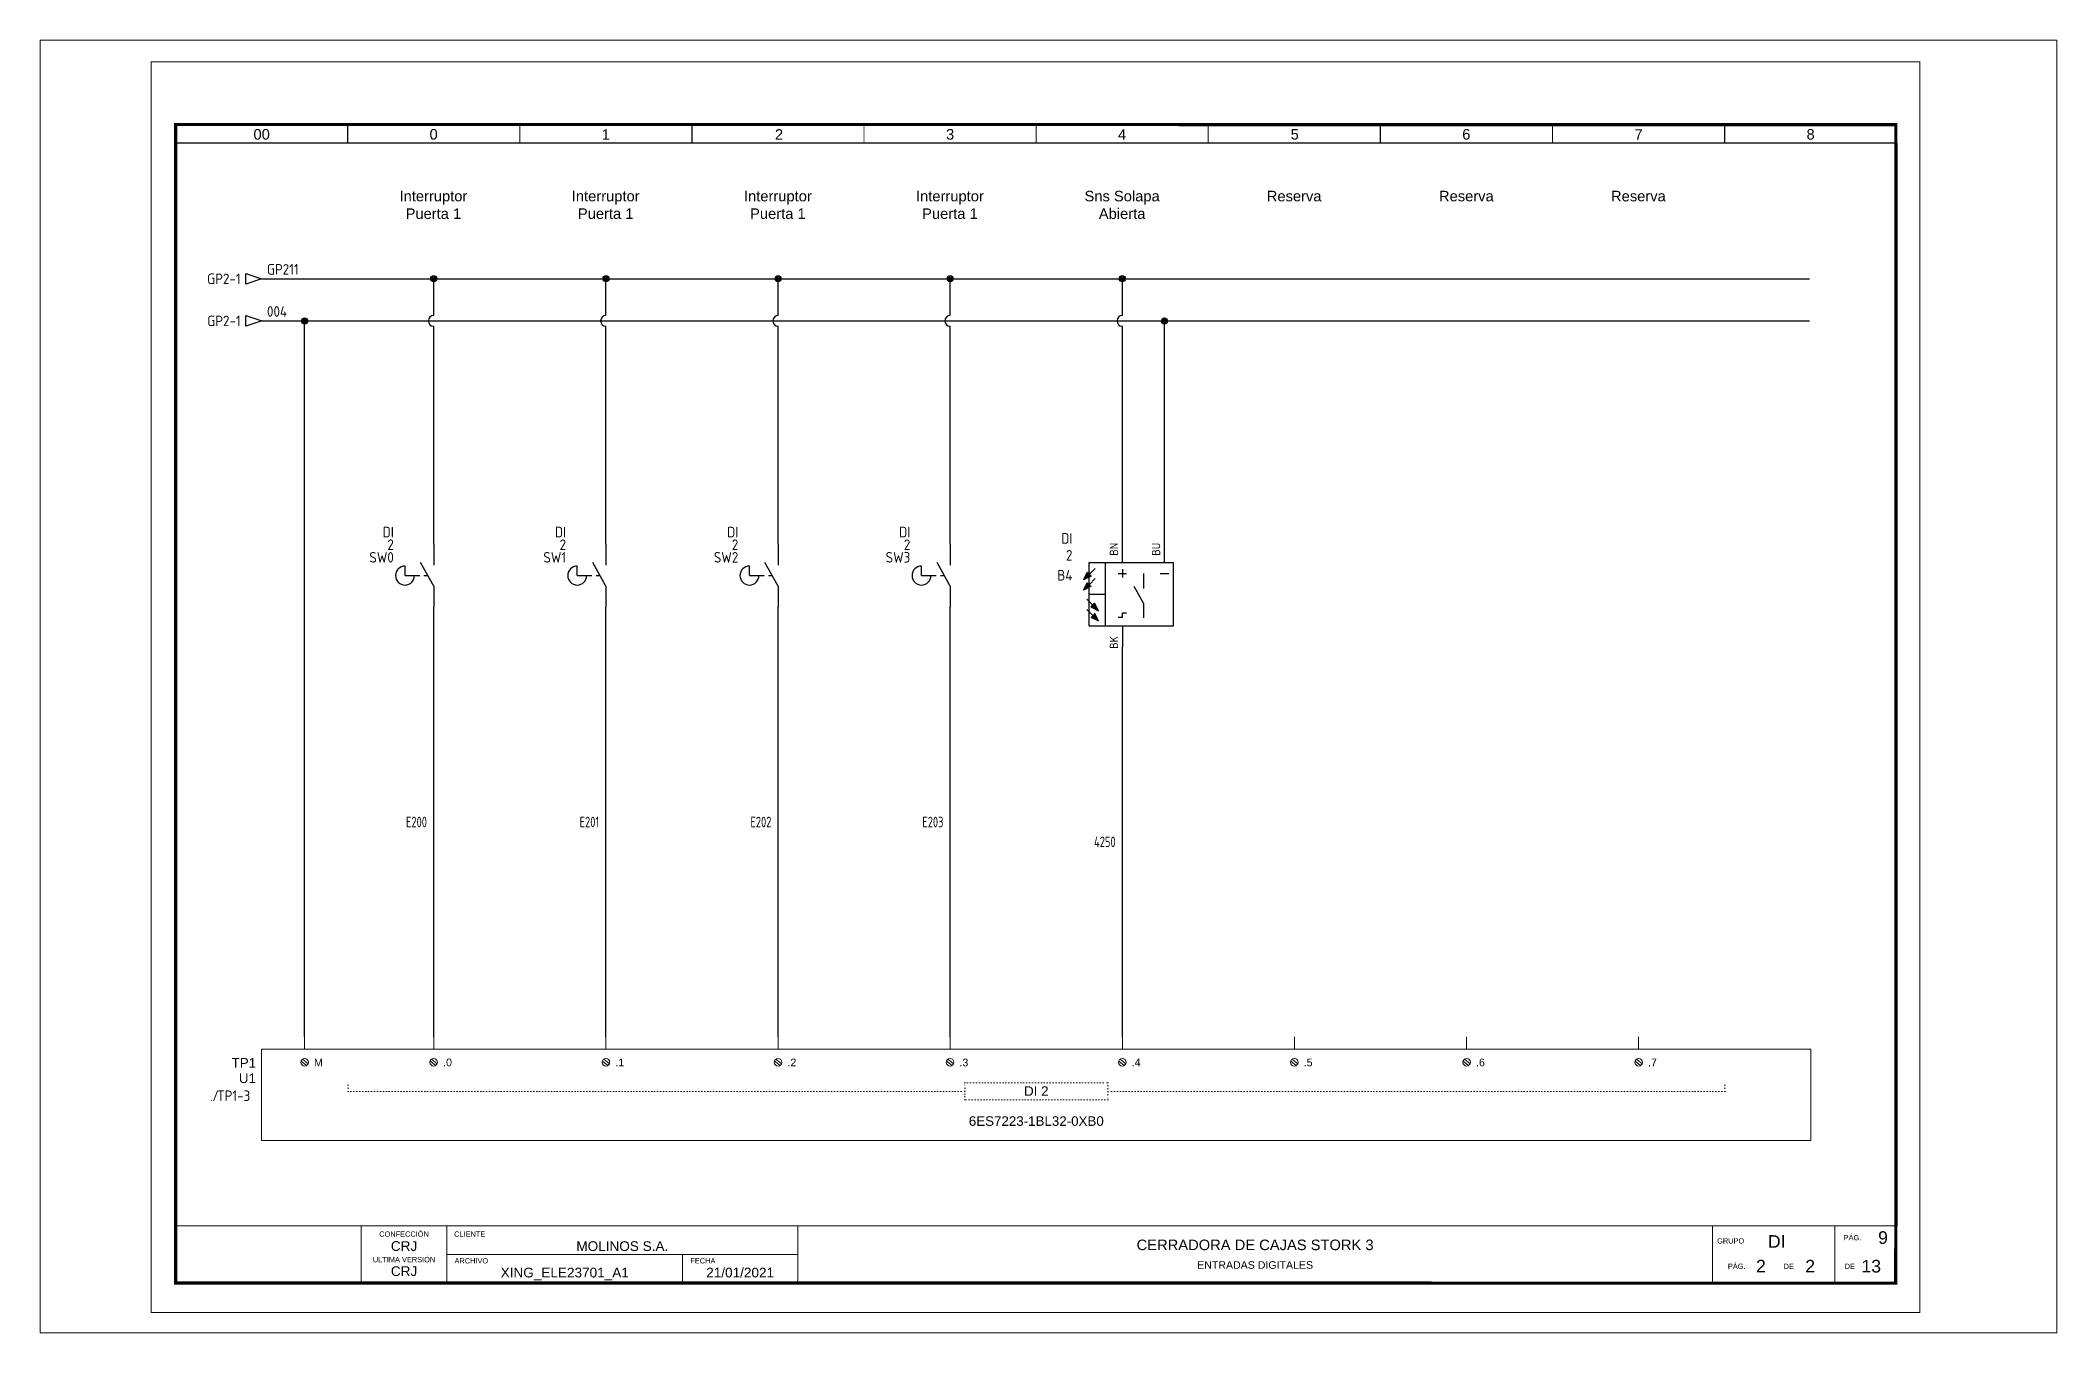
# Paper-space layout 'Layout1' of a CAD drawing. Header units: millimetres. Extents: x -26 to 453, y -5 to 302.
# The model-space entities are those that its viewports show. They can reach past a viewport. Long polylines and large blocks are cut down to what shows.
import ezdxf
from ezdxf.enums import TextEntityAlignment as Align

# ---------------------------------------------------------------- set-up
doc = ezdxf.new("R2010")
doc.units = ezdxf.units.MM
doc.linetypes.add('ACAD_ISO07W100', pattern=[3, 0, -3])
for name, color, linetype in [('BLK_12_THHN', 9, 'Continuous'), ('LOC', 8, 'Continuous'), ('RED_15', 1, 'Continuous'), ('SYMS', 7, 'Continuous'), ('TAGS', 150, 'Continuous'), ('TERMS', 123, 'Continuous'), ('WHT_15', 7, 'Continuous'), ('WIREFIXED', 7, 'Continuous'), ('WIREREF_DEST', 52, 'Continuous'), ('XREF', 7, 'Continuous')]:
    doc.layers.add(name, color=color, linetype=linetype)
doc.layers.add('eProC - L2', color=41, linetype='Continuous', lineweight=20)
doc.styles.get("Standard").update_dxf_attribs({"font": 'arial.ttf'})
doc.styles.add('WD_IEC', font='ISOCP2.shx', dxfattribs={"width": 0.9, "height": 4})
picture_1 = doc.add_image_def('image1.jpg', size_in_pixel=(564, 174))

# ---------------------------------------------------------------- blocks, each defined once
blk = doc.blocks.new('eproc_rotulo_005')
at = {"layer": 'eProC - L2', "color": 0, "lineweight": 5, "const_width": 0.233}
for points in [[(0.12, 297.12), (420.12, 297.12), (420.12, 0.12), (0.12, 0.12), (0.12, 297.12)], [(5.9, 20.72), (414.37, 20.7)], [(49.98, 7.12), (49.98, 20.72)], [(70.35, 7.12), (70.35, 20.72)], [(153.64, 7.04), (153.64, 20.64)], [(70.35, 13.92), (153.64, 13.92)], [(126.3, 7.12), (126.3, 13.92)]]:
    blk.add_lwpolyline(points, dxfattribs=at)
at = {"layer": 'eProC - L2', "color": 0}
blk.add_lwpolyline([(420.12, 0.12), (420.12, 297.12), (0.12, 297.12), (0.12, 0.12), (420.12, 0.12)], dxfattribs=at)
at = {"layer": 'eProC - L2', "color": 0, "lineweight": 40, "const_width": 0.75}
blk.add_lwpolyline([(5.92, 7.13), (414.37, 7.11), (414.4, 282.24), (5.95, 282.27)], close=True, dxfattribs=at)
at = {"layer": 'eProC - L2', "color": 0, "lineweight": 5, "const_width": 0.233}
for points in [[(46.8, 277.83), (5.9, 277.83), (5.9, 282.27), (46.8, 282.27)], [(87.64, 277.83), (46.75, 277.83), (46.75, 282.27), (87.64, 282.27)], [(128.54, 277.83), (87.64, 277.83), (87.64, 282.26), (128.54, 282.26)], [(169.38, 277.83), (128.49, 277.83), (128.49, 282.26), (169.38, 282.26)], [(210.28, 277.82), (169.38, 277.82), (169.38, 282.26), (210.28, 282.26)], [(251.12, 277.82), (210.23, 277.82), (210.23, 282.26), (251.12, 282.26)], [(292.02, 277.82), (251.12, 277.82), (251.12, 282.25), (292.02, 282.25)], [(332.86, 277.82), (291.97, 277.82), (291.97, 282.25), (332.86, 282.25)], [(373.76, 277.83), (332.86, 277.83), (332.86, 282.27), (373.76, 282.27)], [(414.6, 277.83), (373.71, 277.83), (373.71, 282.27), (414.6, 282.27)]]:
    blk.add_lwpolyline(points, close=True, dxfattribs=at)
at = {"layer": 'eProC - L2', "color": 0, "lineweight": 0, "const_width": 0.233}
for points in [[(370.87, 7.1), (370.87, 20.7)], [(399.87, 7.1), (399.87, 20.7)]]:
    blk.add_lwpolyline(points, dxfattribs=at)
at = {"layer": 'eProC - L2', "color": 0, "lineweight": 20, "char_height": 2.5, "attachment_point": 8}
for s, insert in [('{\\fArial|b0|i0|c0|p18;00}', (26.35, 278.66)), ('{\\fArial|b0|i0|c0|p18;0}', (67.19, 278.66)), ('{\\fArial|b0|i0|c0|p18;1}', (108.09, 278.66)), ('{\\fArial|b0|i0|c0|p18;2}', (149.2, 278.66)), ('{\\fArial|b0|i0|c0|p18;3}', (189.83, 278.66)), ('{\\fArial|b0|i0|c0|p18;4}', (230.67, 278.66)), ('{\\fArial|b0|i0|c0|p18;5}', (271.66, 278.66)), ('{\\fArial|b0|i0|c0|p18;6}', (312.41, 278.66)), ('{\\fArial|b0|i0|c0|p18;7}', (353.31, 278.66)), ('{\\fArial|b0|i0|c0|p18;8}', (394.16, 278.66))]:
    blk.add_mtext(s, dxfattribs=dict(at, insert=insert))
at = {"layer": 'eProC - L2', "color": 0, "char_height": 1.2552}
for s, insert, attachment_point in [('{\\fArial|b0|i0|c0|p18;CONFECCIÓN }', (60.16, 18.11), 8), ('{\\fArial|b0|i0|c0|p18;CLIENTE}', (72.05, 18.11), 7), ('{\\fArial|b0|i0|c0|p18;GRUPO}', (371.96, 16.49), 7), ('{\\fArial|b0|i0|c0|p18;PÁG.}', (402.01, 17.26), 7), ('{\\fArial|b0|i0|c0|p18;ULTIMA VERSIÓN}', (60.16, 12.05), 8), ('{\\fArial|b0|i0|c0|p18;ARCHIVO}', (72.15, 11.76), 7), ('{\\fArial|b0|i0|c0|p18;FECHA}', (128.15, 11.76), 7), ('{\\fArial|b0|i0|c0|p18;PÁG.}', (374.51, 10.46), 7), ('{\\fArial|b0|i0|c0|p18;DE}', (387.74, 10.46), 7), ('{\\fArial|b0|i0|c0|p18;DE}', (402.24, 10.46), 7)]:
    blk.add_mtext(s, dxfattribs=dict(at, insert=insert, attachment_point=attachment_point))
at = {"layer": 'eProC - L2', "color": 0}
for tag, p in [('PGRAL', (411.35, 17.92)), ('GR_01', (386.11, 17)), ('PG_01', (382.35, 11.13)), ('PT', (394.05, 11.13)), ('PAGT', (408.55, 11.13))]:
    blk.add_attdef(tag, text='', height=3, dxfattribs=at).set_placement(p, align=Align.MIDDLE_CENTER)
for tag, height, p in [('CONF', 2.31, (60.16, 14.76)), ('CLIENTE', 2.31, (111.99, 14.74)), ('DESC', 2.5, (262.25, 14.94)), ('ULT', 2.31, (60.16, 8.79)), ('ARCH', 2.31, (98.32, 8.46)), ('FECHA', 2.31, (139.97, 8.46)), ('DESC_2', 1.8, (262.25, 10.51))]:
    blk.add_attdef(tag, text='', height=height, dxfattribs=at).set_placement(p, align=Align.CENTER)
at = {"layer": 'eProC - L2', "color": 0, "flags": 9}
blk.add_attdef('WD_TB', (0.12, 0.12), '', height=2.5, dxfattribs=at)
at = {"layer": 'eProC - L2', "color": 0}
image = blk.add_image(picture_1, insert=(5.9, 7.12), size_in_units=(44.08, 13.6), dxfattribs=at)
image.dxf.flags = 7
blk = doc.blocks.new('WDDOT')
for radius in [0.72, 0.449, 0.223]:
    blk.add_circle((0, 0), radius)
blk = doc.blocks.new('DI_1500')
at = {"layer": 'eProC - L2', "color": 0}
for points in [[(0, 0), (-0.01, -257.12), (408.47, -257.17), (408.47, 0), (0, 0)], [(388.26, -215.25), (20.4, -215.25)], [(20.4, -236.9), (20.4, -215.25)], [(30.65, -212.29), (30.65, -215.25)], [(61.29, -212.29), (61.29, -215.25)], [(102.19, -212.29), (102.19, -215.25)], [(143.08, -212.29), (143.08, -215.25)], [(183.93, -212.29), (183.93, -215.25)], [(224.82, -212.29), (224.82, -215.25)], [(265.67, -212.29), (265.67, -215.25)], [(306.57, -212.29), (306.57, -215.25)], [(347.41, -212.29), (347.41, -215.25)], [(388.26, -215.25), (388.26, -236.9)], [(31.12, -219.08), (29.81, -218.04)], [(30.13, -217.61), (31.46, -218.66)], [(61.76, -219.08), (60.45, -218.04)], [(60.78, -217.61), (62.11, -218.66)], [(102.66, -219.08), (101.35, -218.04)], [(101.67, -217.61), (103.01, -218.66)], [(143.53, -219.08), (142.22, -218.04)], [(142.54, -217.61), (143.88, -218.66)], [(184.37, -219.08), (183.07, -218.04)], [(183.39, -217.61), (184.72, -218.66)], [(225.27, -219.08), (223.96, -218.04)], [(224.28, -217.61), (225.62, -218.66)], [(266.11, -219.08), (264.81, -218.04)], [(265.13, -217.61), (266.46, -218.66)], [(307.04, -219.08), (305.73, -218.04)], [(306.05, -217.61), (307.38, -218.66)], [(347.88, -219.08), (346.57, -218.04)], [(346.89, -217.61), (348.23, -218.66)], [(20.4, -236.9), (388.26, -236.9)]]:
    blk.add_lwpolyline(points, dxfattribs=at)
at = {"layer": 'eProC - L2', "color": 0, "linetype": 'ACAD_ISO07W100', "ltscale": 0.2}
for points in [[(40.95, -223.8), (40.95, -225.26), (187.38, -225.26)], [(367.86, -223.8), (367.86, -225.26), (221.37, -225.26)]]:
    blk.add_lwpolyline(points, dxfattribs=at)
blk.add_lwpolyline([(187.38, -223.24), (221.37, -223.24), (221.37, -227.27), (187.38, -227.27)], close=True, dxfattribs=at)
at = {"layer": 'eProC - L2', "color": 0}
for centre in [(30.65, -218.33), (61.29, -218.33), (102.19, -218.33), (143.06, -218.33), (183.9, -218.33), (224.8, -218.33), (265.64, -218.33), (306.57, -218.33), (347.41, -218.33)]:
    blk.add_circle(centre, 0.885, dxfattribs=at)
at = {"layer": 'eProC - L2', "color": 0, "attachment_point": 1}
for s, insert, char_height in [('M', (32.87, -217.46), 1.81), ('.0', (63.52, -217.46), 1.814), ('.1', (104.41, -217.46), 1.814), ('.2', (145.28, -217.46), 1.814), ('.3', (186.13, -217.46), 1.814), ('.4', (227.02, -217.46), 1.814), ('.5', (267.87, -217.46), 1.814), ('.6', (308.79, -217.46), 1.814), ('.7', (349.64, -217.46), 1.814)]:
    blk.add_mtext_dynamic_manual_height_columns(s, width=4.9131, gutter_width=11.34, heights=[0], dxfattribs=dict(at, insert=insert, char_height=char_height))
at = {"layer": 'eProC - L2', "color": 0}
for tag, p in [('GRUPO', (19.12, -219.59)), ('MODULO', (19.08, -223.26))]:
    blk.add_attdef(tag, text='', height=2.27, dxfattribs=at).set_placement(p, align=Align.RIGHT)
for tag, p in [('BYTE', (204.38, -226.29)), ('MODELO', (204.38, -233.43))]:
    blk.add_attdef(tag, text='', height=2.27, dxfattribs=at).set_placement(p, align=Align.CENTER)
blk = doc.blocks.new('HA2D1_REF')
at = {"insert": (0.12, 1.25), "char_height": 2.5, "attachment_point": 1, "style": 'WD_IEC'}
blk.add_mtext_dynamic_manual_height_columns('./', width=3.6033, gutter_width=12.5, heights=[0], dxfattribs=at)
at = {"style": 'WD_IEC', "flags": 8}
blk.add_attdef('SIGCODE', (0, 3), '', height=2.5, dxfattribs=at)
at = {"style": 'WD_IEC'}
blk.add_attdef('XREF', text='', height=2.5, dxfattribs=at).set_placement((1.82, 0), align=Align.MIDDLE_LEFT)
blk.add_attdef('DESC1', text='', height=2.5, dxfattribs=at).set_placement((4.5, -4.19), align=Align.MIDDLE_CENTER)
blk = doc.blocks.new('HA1D3')
blk.add_lwpolyline([(0, 0), (-3.75, -1.25), (-3.75, 1.25)], close=True)
at = {"style": 'WD_IEC'}
blk.add_attdef('XREF', text='', height=2.5, dxfattribs=at).set_placement((-5, 0), align=Align.MIDDLE_RIGHT)
at = {"style": 'WD_IEC', "flags": 1}
blk.add_attdef('SIGCODE', text='', height=1, dxfattribs=at).set_placement((-2.5, 1.8), align=Align.RIGHT)
at = {"style": 'WD_IEC'}
for tag, p, height, flags in [('X1TERM01', (0, 0), 0.32, 1), ('WIRENO', (1.25, 1), 2.5, 8)]:
    blk.add_attdef(tag, p, '', height=height, dxfattribs=dict(at, flags=flags))
blk.add_attdef('DESC1', text='', height=2.5, dxfattribs=at).set_placement((1.25, -1), align=Align.TOP_LEFT)
blk = doc.blocks.new('WD_WNV')
at = {"linetype": 'Continuous', "style": 'WD_IEC', "width": 0.8}
blk.add_attdef('WIRENO', text='', height=2.5, dxfattribs=at).set_placement((-1.6, 0), align=Align.MIDDLE_RIGHT)
at = {"style": 'WD_IEC', "flags": 1}
for tag, p in [('W08USER', (-1, 0.375)), ('W04USER', (-1, 0.875)), ('W05USER', (-1, 0.75)), ('W09USER', (-1, 0.25)), ('W03USER', (-1, 1)), ('W06USER', (-1, 0.625)), ('W07USER', (-1, 0.5)), ('W02USER', (-1, 1.125)), ('W01USER', (-1, 1.25)), ('W10USER', (-1, 0.125))]:
    blk.add_attdef(tag, text='', height=0.08, dxfattribs=at).set_placement(p, align=Align.CENTER)
blk = doc.blocks.new('VPE11B16')
for p, q in [((0, 7.5), (0, 12.5)), ((10, 7.5), (10, 12.5)), ((-9.2, 3.39), (-8.29, 5.2)), ((-8.29, 5.2), (-7.38, 4.29)), ((-7.85, -7.5), (-7.85, 7.5)), ((-7.85, 7.5), (12.15, 7.5)), ((-7.83, 4.75), (-6.47, 6.11)), ((-4.1, 7.5), (-4.1, -7.5)), ((-1, 4.94), (1, 4.94)), ((0, 5.94), (0, 3.94)), ((5, 4.88), (5, 1.38)), ((9, 4.94), (11, 4.94)), ((12.15, -7.5), (12.15, 7.5)), ((-7.38, 4.29), (-9.2, 3.39)), ((-9.2, 0.98), (-8.29, 2.8)), ((-7.38, 1.89), (-9.2, 0.98)), ((-7.85, 0), (-4.1, 0)), ((-7.83, 2.34), (-6.47, 3.71)), ((5, -2.12), (2.81, 1.81)), ((-7.06, -2.56), (-8.42, -1.2)), ((-7.06, -4.97), (-8.42, -3.6)), ((-6.61, -2.11), (-7.52, -3.02)), ((-7.52, -3.02), (-5.7, -3.92)), ((-5.7, -3.92), (-6.61, -2.11)), ((-5.7, -6.33), (-6.61, -4.51)), ((0, -5.43), (0, -4.43)), ((0, -4.43), (1, -4.43)), ((5, -2.12), (5, -5.62)), ((-7.85, -7.5), (12.15, -7.5)), ((-7.52, -5.42), (-5.7, -6.33)), ((-1, -5.43), (0, -5.43)), ((0, -7.5), (0, -12.5))]:
    blk.add_line(p, q)
for points in [[(-8.29, 5.2), (-7.38, 4.29), (-9.2, 3.39)], [(-8.29, 2.8), (-7.38, 1.89), (-9.2, 0.98)], [(-6.61, -2.11), (-7.52, -3.02), (-5.7, -3.92)], [(-6.61, -4.51), (-7.52, -5.42), (-5.7, -6.33)]]:
    blk.add_solid(points)
at = {"style": 'WD_IEC'}
for tag, p in [('INST', (-11.85, 12)), ('LOC', (-11.85, 8)), ('TAG1', (-11.85, 3.25)), ('XREF', (-11.85, -1.35)), ('DESC1', (-11.85, -5.2)), ('DESC2', (-11.85, -9.2)), ('DESC3', (-11.85, -13.2))]:
    blk.add_attdef(tag, text='', height=2.5, dxfattribs=at).set_placement(p, align=Align.RIGHT)
for tag, p in [('TERM01', (-1, 12.23)), ('TERM02', (9, 12.23))]:
    blk.add_attdef(tag, text='', height=2, rotation=90, dxfattribs=at).set_placement(p, align=Align.RIGHT)
at = {"style": 'WD_IEC', "flags": 1}
for tag, p, height in [('X2TERM01', (0, 12.5), 0.32), ('X2TERM02', (10, 12.5), 0.32), ('MFG', (12.69, 6.06), 1.5), ('CAT', (12.69, 3.56), 1.5), ('X4LINK', (-7.85, 0), 0.32), ('X1LINK', (12.15, 0), 0.32), ('ASSYCODE', (12.76, -4.38), 1), ('FAMILY', (12.76, -5.88), 1), ('CATDESC', (12.76, -7.38), 1), ('X8TERM03', (0, -12.5), 0.32)]:
    blk.add_attdef(tag, p, '', height=height, dxfattribs=at)
at = {"style": 'WD_IEC'}
blk.add_attdef('TERM03', (-1, -12.96), '', height=2, rotation=90, dxfattribs=at)
blk = doc.blocks.new('VLS11S13')
for p, q in [((0, 7.5), (0, 2.5)), ((-6.81, 0), (-6.81, 2.25)), ((-6.81, 0), (-6.81, 0)), ((-6.81, 0), (-4.31, 0)), ((-4.31, 0), (-3.31, 0)), ((0, -2.5), (-3.12, 3.12)), ((-2.31, 0), (-1.39, 0)), ((0, -2.5), (0, -7.5))]:
    blk.add_line(p, q)
blk.add_arc((-6.81, 0), 2.25, 90, 0)
at = {"style": 'WD_IEC'}
for tag, p in [('INST', (-9.46, 9.08)), ('TAG1', (-9.46, 3.08)), ('LOC', (-9.46, 6.08)), ('DESC1', (-9.46, -10.03)), ('DESC3', (-9.46, -16.03)), ('DESC2', (-9.46, -13.03))]:
    blk.add_attdef(tag, text='', height=2.5, dxfattribs=at).set_placement(p, align=Align.RIGHT)
blk.add_attdef('TERM01', text='', height=2, rotation=90, dxfattribs=at).set_placement((-1, 7.5), align=Align.RIGHT)
at = {"style": 'WD_IEC', "flags": 1}
for tag, p, height in [('X2TERM01', (0, 7.5), 0.32), ('CONTACT', (0.75, 3.89), 1), ('MFG', (-13.4, -0.35), 1.5), ('X1LINK', (0, 0), 0.32), ('COMMON', (2, 2.64), 1), ('CAT', (-13.4, -2.92), 1.5), ('ASSYCODE', (1, -3.5), 1), ('FAMILY', (1, -5), 1), ('X8TERM02', (0, -7.5), 0.32), ('CATDESC', (1, -6.5), 1)]:
    blk.add_attdef(tag, p, '', height=height, dxfattribs=at)
at = {"style": 'WD_IEC'}
blk.add_attdef('TERM02', (-1.1, -7.8), '', height=2, rotation=90, dxfattribs=at)
at = {"lineweight": 15, "style": 'WD_IEC'}
blk.add_attdef('XREF', text='', height=2.5, dxfattribs=at).set_placement((-9.46, -7.03), align=Align.RIGHT)
at = {"style": 'WD_IEC', "width": 0.9}
blk.add_attdef('WDTAGALT', text='', height=2.5, dxfattribs=at).set_placement((-9.46, -19.03), align=Align.RIGHT)

msp = doc.modelspace()

# ---------------------------------------------------------------- linework, layer by layer
at = {"layer": 'BLK_12_THHN'}
msp.add_line((414.6, 277.83), (414.59, 20.7), dxfattribs=at)
at = {"layer": 'RED_15'}
for p, q in [((26.35, 245.63), (393.9, 245.63)), ((67.2, 236.9), (67.2, 245.63)), ((108.1, 236.9), (108.1, 245.63)), ((148.99, 236.9), (148.99, 245.63)), ((189.84, 236.9), (189.84, 245.63)), ((230.73, 236.9), (230.73, 245.55)), ((67.2, 182.64), (67.2, 234.36)), ((108.1, 182.64), (108.1, 234.36)), ((148.99, 182.64), (148.99, 234.36)), ((189.84, 182.64), (189.84, 234.36)), ((230.73, 183.22), (230.73, 234.36)), ((67.2, 65.59), (67.2, 167.64)), ((108.1, 65.59), (108.1, 167.64)), ((148.99, 65.59), (148.99, 167.64)), ((189.84, 65.59), (189.84, 167.64)), ((230.73, 65.59), (230.73, 158.22))]:
    msp.add_line(p, q, dxfattribs=at)
for centre in [(67.2, 235.63), (108.1, 235.63), (148.99, 235.63), (189.84, 235.63), (230.73, 235.63)]:
    msp.add_arc(centre, 1.27, 90, 270, dxfattribs=at)
at = {"layer": 'WHT_15'}
for p, q in [((26.37, 235.63), (393.9, 235.63)), ((36.56, 65.59), (36.56, 235.63)), ((240.73, 183.22), (240.73, 235.31))]:
    msp.add_line(p, q, dxfattribs=at)

# ---------------------------------------------------------------- block references
ref = msp.add_blockref('eproc_rotulo_005', (0, 0))
ref.add_attrib('PAGT', '13', dxfattribs={"layer": 'eProC - L2', "height": 3}).set_placement((408.55, 11.13), align=Align.MIDDLE_CENTER)
ref.add_attrib('PGRAL', '9', dxfattribs={"layer": 'eProC - L2', "height": 3}).set_placement((411.35, 17.92), align=Align.MIDDLE_CENTER)
ref.add_attrib('PT', '2', dxfattribs={"layer": 'eProC - L2', "height": 3}).set_placement((394.05, 11.13), align=Align.MIDDLE_CENTER)
ref.add_attrib('GR_01', 'DI', dxfattribs={"layer": 'eProC - L2', "height": 3}).set_placement((386.11, 17), align=Align.MIDDLE_CENTER)
ref.add_attrib('PG_01', '2', dxfattribs={"layer": 'eProC - L2', "height": 3}).set_placement((382.35, 11.13), align=Align.MIDDLE_CENTER)
ref.add_attrib('FECHA', '21/01/2021', dxfattribs={"layer": 'eProC - L2', "height": 2.305}).set_placement((139.97, 8.46), align=Align.CENTER)
ref.add_attrib('CLIENTE', 'MOLINOS S.A.', dxfattribs={"layer": 'eProC - L2', "height": 2.3051}).set_placement((111.99, 14.74), align=Align.CENTER)
ref.add_attrib('CONF', 'CRJ', dxfattribs={"layer": 'eProC - L2', "height": 2.305}).set_placement((60.16, 14.76), align=Align.CENTER)
ref.add_attrib('ULT', 'CRJ', dxfattribs={"layer": 'eProC - L2', "height": 2.305}).set_placement((60.16, 8.79), align=Align.CENTER)
ref.add_attrib('DESC', 'CERRADORA DE CAJAS STORK 3', dxfattribs={"layer": 'eProC - L2', "height": 2.5}).set_placement((262.25, 14.94), align=Align.CENTER)
ref.add_attrib('DESC_2', 'ENTRADAS DIGITALES', dxfattribs={"layer": 'eProC - L2', "height": 1.8}).set_placement((262.25, 10.51), align=Align.CENTER)
ref.add_attrib('ARCH', 'XING_ELE23701_A1', dxfattribs={"layer": 'eProC - L2', "height": 2.3051}).set_placement((98.32, 8.46), align=Align.CENTER)
at = {"layer": 'SYMS'}
ref = msp.add_blockref('HA1D3', (26.35, 245.63), dxfattribs=at)
ref.add_attrib('XREF', 'GP2-1', dxfattribs={"layer": 'XREF', "height": 2.5, "style": 'WD_IEC'}).set_placement((21.35, 245.63), align=Align.MIDDLE_RIGHT)
ref.add_attrib('WIRENO', 'GP211', (27.6, 246.63), dxfattribs={"layer": 'WIREREF_DEST', "height": 2.5, "style": 'WD_IEC', "flags": 8})
for p in [(67.2, 245.63), (108.1, 245.63), (148.99, 245.63), (189.84, 245.63), (230.73, 245.63), (36.56, 235.63), (240.73, 235.63)]:
    msp.add_blockref('WDDOT', p, dxfattribs=at)
ref = msp.add_blockref('HA1D3', (26.37, 235.63), dxfattribs=at)
ref.add_attrib('XREF', 'GP2-1', dxfattribs={"layer": 'XREF', "height": 2.5, "style": 'WD_IEC'}).set_placement((21.37, 235.63), align=Align.MIDDLE_RIGHT)
ref.add_attrib('WIRENO', '004', (27.62, 236.63), dxfattribs={"layer": 'WIREREF_DEST', "height": 2.5, "style": 'WD_IEC', "flags": 8})
ref = msp.add_blockref('VLS11S13', (67.2, 175.14), dxfattribs=at)
ref.add_attrib('TAG1', 'SW0', dxfattribs={"layer": 'TAGS', "height": 2.5, "style": 'WD_IEC'}).set_placement((57.74, 178.23), align=Align.RIGHT)
ref.add_attrib('INST', 'DI', dxfattribs={"layer": 'LOC', "height": 2.5, "style": 'WD_IEC'}).set_placement((57.74, 184.23), align=Align.RIGHT)
ref.add_attrib('LOC', '2', dxfattribs={"layer": 'LOC', "height": 2.5, "style": 'WD_IEC'}).set_placement((57.74, 181.23), align=Align.RIGHT)
ref = msp.add_blockref('VLS11S13', (108.1, 175.14), dxfattribs=at)
ref.add_attrib('TAG1', 'SW1', dxfattribs={"layer": 'TAGS', "height": 2.5, "style": 'WD_IEC'}).set_placement((98.64, 178.23), align=Align.RIGHT)
ref.add_attrib('INST', 'DI', dxfattribs={"layer": 'LOC', "height": 2.5, "style": 'WD_IEC'}).set_placement((98.64, 184.23), align=Align.RIGHT)
ref.add_attrib('LOC', '2', dxfattribs={"layer": 'LOC', "height": 2.5, "style": 'WD_IEC'}).set_placement((98.64, 181.23), align=Align.RIGHT)
ref = msp.add_blockref('VLS11S13', (148.99, 175.14), dxfattribs=at)
ref.add_attrib('TAG1', 'SW2', dxfattribs={"layer": 'TAGS', "height": 2.5, "style": 'WD_IEC'}).set_placement((139.53, 178.23), align=Align.RIGHT)
ref.add_attrib('INST', 'DI', dxfattribs={"layer": 'LOC', "height": 2.5, "style": 'WD_IEC'}).set_placement((139.53, 184.23), align=Align.RIGHT)
ref.add_attrib('LOC', '2', dxfattribs={"layer": 'LOC', "height": 2.5, "style": 'WD_IEC'}).set_placement((139.53, 181.23), align=Align.RIGHT)
ref = msp.add_blockref('VLS11S13', (189.84, 175.14), dxfattribs=at)
ref.add_attrib('TAG1', 'SW3', dxfattribs={"layer": 'TAGS', "height": 2.5, "style": 'WD_IEC'}).set_placement((180.38, 178.23), align=Align.RIGHT)
ref.add_attrib('INST', 'DI', dxfattribs={"layer": 'LOC', "height": 2.5, "style": 'WD_IEC'}).set_placement((180.38, 184.23), align=Align.RIGHT)
ref.add_attrib('LOC', '2', dxfattribs={"layer": 'LOC', "height": 2.5, "style": 'WD_IEC'}).set_placement((180.38, 181.23), align=Align.RIGHT)
ref = msp.add_blockref('VPE11B16', (230.73, 170.72), dxfattribs=at)
ref.add_attrib('TERM02', 'BU', dxfattribs={"layer": 'TERMS', "height": 2, "rotation": 90, "style": 'WD_IEC'}).set_placement((239.73, 182.95), align=Align.RIGHT)
ref.add_attrib('TERM01', 'BN', dxfattribs={"layer": 'TERMS', "height": 2, "rotation": 90, "style": 'WD_IEC'}).set_placement((229.73, 182.95), align=Align.RIGHT)
ref.add_attrib('TERM03', 'BK', (229.73, 157.76), dxfattribs={"layer": 'TERMS', "height": 2, "rotation": 90, "style": 'WD_IEC'})
ref.add_attrib('TAG1', 'B4', dxfattribs={"layer": 'TAGS', "height": 2.5, "style": 'WD_IEC'}).set_placement((218.88, 173.97), align=Align.RIGHT)
ref.add_attrib('INST', 'DI', dxfattribs={"layer": 'LOC', "height": 2.5, "style": 'WD_IEC'}).set_placement((218.88, 182.72), align=Align.RIGHT)
ref.add_attrib('LOC', '2', dxfattribs={"layer": 'LOC', "height": 2.5, "style": 'WD_IEC'}).set_placement((218.88, 178.72), align=Align.RIGHT)
ref = msp.add_blockref('HA2D1_REF', (13.97, 51.61), dxfattribs=at)
ref.add_attrib('XREF', 'TP1-3', dxfattribs={"layer": 'XREF', "height": 2.5, "style": 'WD_IEC'}).set_placement((15.79, 51.61), align=Align.MIDDLE_LEFT)
at = {"layer": 'WHT_15'}
ref = msp.add_blockref('DI_1500', (5.91, 277.88), dxfattribs=at)
ref.add_attrib('BYTE', 'DI 2', dxfattribs={"layer": 'eProC - L2', "height": 2.267}).set_placement((210.29, 51.59), align=Align.CENTER)
ref.add_attrib('MODELO', '6ES7223-1BL32-0XB0', dxfattribs={"layer": 'eProC - L2', "height": 2.2674}).set_placement((210.29, 44.46), align=Align.CENTER)
ref.add_attrib('MODULO', 'U1', dxfattribs={"layer": 'eProC - L2', "height": 2.267}).set_placement((24.99, 54.63), align=Align.RIGHT)
ref.add_attrib('GRUPO', 'TP1', dxfattribs={"layer": 'eProC - L2', "height": 2.267}).set_placement((25.03, 58.29), align=Align.RIGHT)
at = {"layer": 'WIREFIXED'}
ref = msp.add_blockref('WD_WNV', (67.2, 116.62), dxfattribs=at)
ref.add_attrib('WIRENOF', 'E200', dxfattribs={"linetype": 'Continuous', "height": 2.5, "style": 'WD_IEC', "width": 0.8}).set_placement((65.6, 116.62), align=Align.MIDDLE_RIGHT)
ref = msp.add_blockref('WD_WNV', (108.1, 116.62), dxfattribs=at)
ref.add_attrib('WIRENOF', 'E201', dxfattribs={"linetype": 'Continuous', "height": 2.5, "style": 'WD_IEC', "width": 0.8}).set_placement((106.5, 116.62), align=Align.MIDDLE_RIGHT)
ref = msp.add_blockref('WD_WNV', (148.99, 116.62), dxfattribs=at)
ref.add_attrib('WIRENOF', 'E202', dxfattribs={"linetype": 'Continuous', "height": 2.5, "style": 'WD_IEC', "width": 0.8}).set_placement((147.39, 116.62), align=Align.MIDDLE_RIGHT)
ref = msp.add_blockref('WD_WNV', (189.84, 116.62), dxfattribs=at)
ref.add_attrib('WIRENOF', 'E203', dxfattribs={"linetype": 'Continuous', "height": 2.5, "style": 'WD_IEC', "width": 0.8}).set_placement((188.24, 116.62), align=Align.MIDDLE_RIGHT)
ref = msp.add_blockref('WD_WNV', (230.73, 111.9), dxfattribs=at)
ref.add_attrib('WIRENOF', '4250', dxfattribs={"linetype": 'Continuous', "height": 2.5, "style": 'WD_IEC', "width": 0.8}).set_placement((229.13, 111.9), align=Align.MIDDLE_RIGHT)

# ---------------------------------------------------------------- texts
at = {"layer": 'TAGS', "char_height": 2.5, "attachment_point": 2}
for s, insert in [('Interruptor\\PPuerta 1', (67.14, 266.52)), ('Interruptor\\PPuerta 1', (108.04, 266.52)), ('Interruptor\\PPuerta 1', (148.93, 266.52)), ('Interruptor\\PPuerta 1', (189.78, 266.52)), ('Sns Solapa\\PAbierta', (230.67, 266.52)), ('Reserva', (271.52, 266.52)), ('Reserva', (312.41, 266.52)), ('Reserva', (353.26, 266.52))]:
    msp.add_mtext_dynamic_manual_height_columns(s, width=32.7092, gutter_width=12.5, heights=[0], dxfattribs=dict(at, insert=insert))

psp = doc.layouts.get("Layout1")

# ---------------------------------------------------------------- viewports
at = {"layer": '0'}
psp.add_viewport(center=(213.13, 148.76), size=(478.79, 306.9305), view_center_point=(213.19, 148.8), view_height=306.9305, dxfattribs=at)

doc.saveas('drawing.dxf')
